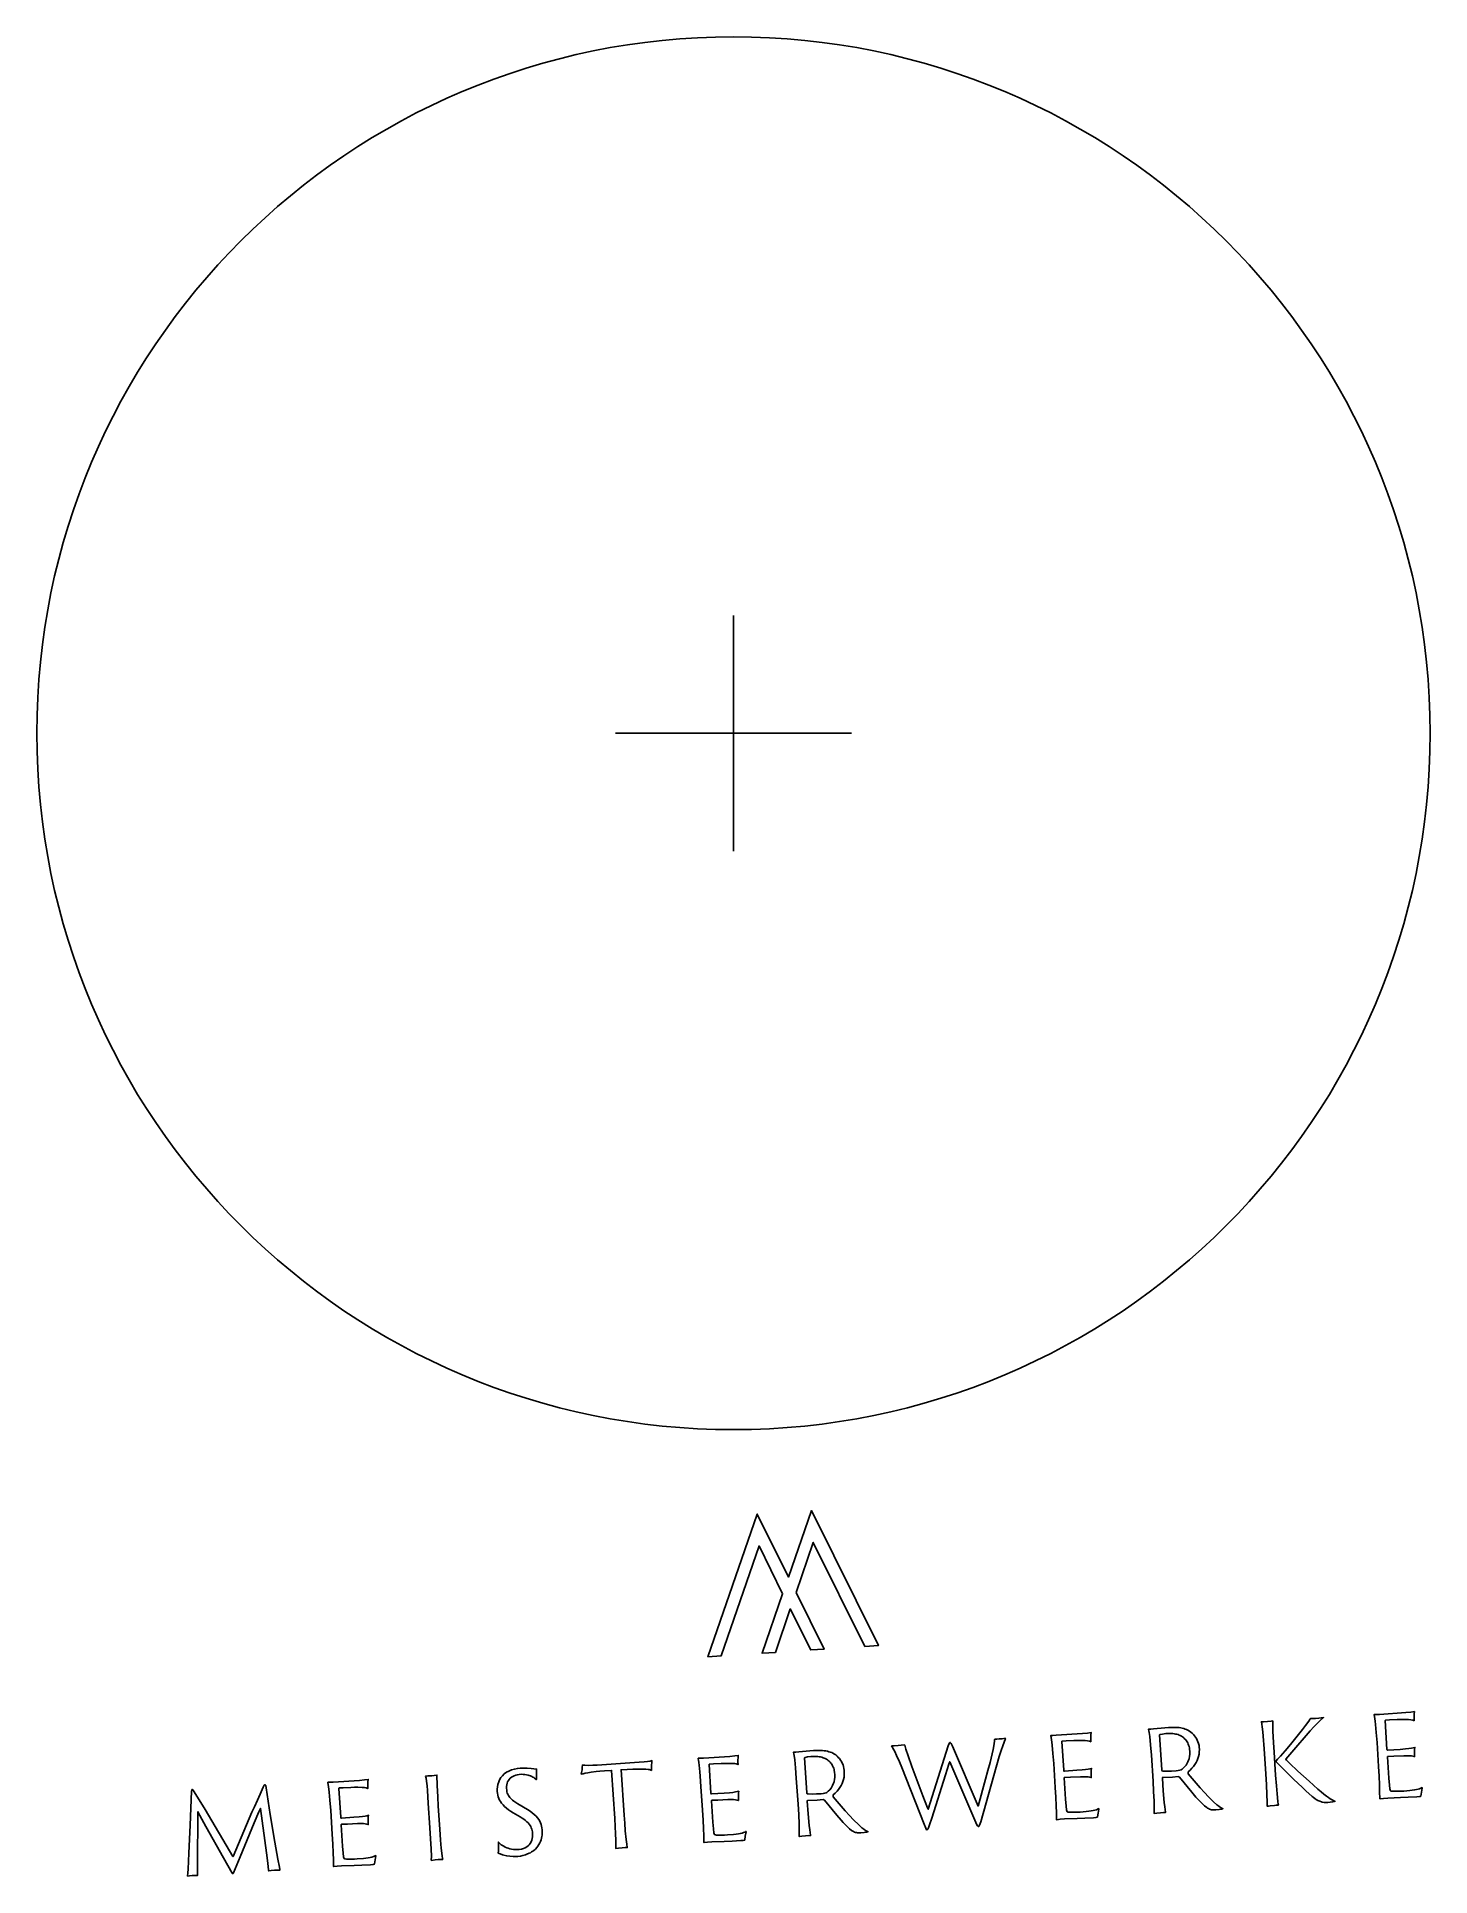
# Model space of a CAD drawing. Header units: millimetres. Extents: x 227 to 345, y 24 to 180.
import ezdxf

# ---------------------------------------------------------------- set-up
doc = ezdxf.new("R2010")
doc.units = ezdxf.units.MM
for name, color, linetype in [('LOGO', 7, 'Continuous'), ('REF_100ER_KREIS', 1, 'Continuous'), ('REF_100ER_MITTE', 1, 'Continuous')]:
    doc.layers.add(name, color=color, linetype=linetype)

msp = doc.modelspace()

# ---------------------------------------------------------------- linework, layer by layer
at = {"layer": 'LOGO'}
for points in [[(291.41, 47.79), (292.87, 52.03), (297.25, 43.2), (298.39, 43.27), (292.72, 54.73), (290.76, 49.09), (288.12, 54.43), (283.93, 42.33), (285.05, 42.4), (288.27, 51.73), (290.27, 47.68), (288.53, 42.63), (289.65, 42.7), (290.92, 46.38), (292.65, 42.9), (293.79, 42.97)], [(340.82, 33.02), (340.87, 32.19), (340.9, 31.46), (340.91, 30.86), (340.92, 30.29), (340.95, 30.28), (341.24, 30.31), (341.61, 30.34), (342.67, 30.37), (343.34, 30.4), (344.08, 30.44), (344.28, 30.46), (344.39, 30.48), (344.4, 30.51), (344.45, 30.83), (344.52, 31.18), (344.5, 31.22), (344.41, 31.17), (344.3, 31.13), (344.18, 31.09), (344.03, 31.06), (343.87, 31.02), (343.68, 31), (343.46, 30.97), (342.95, 30.93), (342.7, 30.92), (342.48, 30.91), (342.02, 30.92), (341.91, 30.93), (341.84, 30.95), (341.83, 30.96), (341.81, 30.98), (341.8, 31.03), (341.78, 31.11), (341.75, 31.43), (341.7, 32.02), (341.58, 33.82), (341.58, 33.83), (341.59, 33.85), (341.61, 33.87), (342.11, 33.89), (342.97, 33.93), (343.25, 33.93), (343.46, 33.92), (343.61, 33.91), (343.73, 33.89), (343.83, 33.86), (343.87, 33.85), (343.86, 34), (343.86, 34.18), (343.88, 34.47), (343.9, 34.63), (343.76, 34.6), (343.6, 34.57), (343.39, 34.54), (343.11, 34.51), (342.64, 34.47), (341.59, 34.4), (341.57, 34.4), (341.55, 34.41), (341.54, 34.43), (341.53, 34.47), (341.38, 36.91), (341.39, 36.93), (341.41, 36.94), (341.74, 36.96), (342.39, 36.99), (342.72, 37), (342.98, 37), (343.35, 36.99), (343.55, 36.97), (343.69, 36.95), (343.75, 36.94), (343.84, 36.9), (343.83, 37.11), (343.83, 37.3), (343.84, 37.48), (343.86, 37.68), (343.56, 37.63), (343.13, 37.59), (340.89, 37.44), (340.62, 37.43), (340.46, 37.43), (340.45, 37.39), (340.47, 37.26), (340.53, 36.86), (340.56, 36.58), (340.62, 35.9), (340.69, 35.04)], [(321.69, 31.78), (321.74, 30.89), (321.78, 30.08), (321.79, 29.44), (321.78, 29.14), (321.78, 29.04), (321.8, 29.03), (322.01, 29.06), (322.32, 29.09), (322.59, 29.1), (322.74, 29.1), (322.75, 29.14), (322.68, 29.58), (322.64, 29.97), (322.55, 30.95), (322.48, 32.03), (322.48, 32.07), (322.49, 32.08), (322.5, 32.08), (323.33, 32.12), (323.81, 32.16), (323.85, 32.15), (323.88, 32.14), (323.93, 32.1), (324.97, 30.84), (325.33, 30.41), (325.51, 30.22), (325.68, 30.04), (325.83, 29.89), (326.06, 29.68), (326.24, 29.54), (326.32, 29.49), (326.4, 29.44), (326.48, 29.4), (326.56, 29.37), (326.65, 29.35), (326.73, 29.34), (326.82, 29.33), (327.02, 29.33), (327.3, 29.36), (327.51, 29.39), (327.62, 29.43), (327.53, 29.47), (327.41, 29.54), (327.27, 29.64), (327.11, 29.77), (326.83, 30.02), (326.4, 30.43), (326.05, 30.81), (325.69, 31.2), (325.34, 31.6), (324.66, 32.39), (324.68, 32.56), (324.84, 32.71), (324.99, 32.86), (325.12, 33.02), (325.24, 33.18), (325.34, 33.34), (325.43, 33.52), (325.5, 33.69), (325.55, 33.87), (325.59, 34.06), (325.61, 34.25), (325.62, 34.45), (325.61, 34.64), (325.59, 34.8), (325.55, 34.96), (325.5, 35.11), (325.44, 35.25), (325.37, 35.39), (325.29, 35.51), (325.21, 35.63), (325.11, 35.74), (325, 35.85), (324.89, 35.94), (324.77, 36.02), (324.65, 36.09), (324.54, 36.15), (324.42, 36.19), (324.3, 36.23), (324.17, 36.26), (324.04, 36.29), (323.9, 36.31), (323.76, 36.32), (323.46, 36.33), (323.3, 36.33), (322.99, 36.32), (322.68, 36.29), (321.74, 36.2), (321.5, 36.19), (321.31, 36.19), (321.31, 36.14), (321.34, 36.04), (321.36, 35.9), (321.41, 35.55), (321.48, 34.85), (321.55, 33.98)], [(331.25, 32.4), (331.31, 31.47), (331.35, 30.64), (331.37, 29.99), (331.36, 29.66), (331.37, 29.65), (331.47, 29.66), (331.63, 29.68), (331.99, 29.71), (332.14, 29.72), (332.32, 29.72), (332.33, 29.72), (332.31, 29.82), (332.28, 30.03), (332.21, 30.68), (332.15, 31.37), (332.08, 32.29), (331.95, 34.24), (331.91, 35.05), (331.86, 36), (331.85, 36.51), (331.85, 36.85), (331.84, 36.88), (331.7, 36.86), (331.4, 36.83), (331.06, 36.81), (330.97, 36.81), (330.88, 36.81), (330.92, 36.62), (330.95, 36.39), (331, 35.96), (331.03, 35.58), (331.11, 34.5)], [(334.66, 30.96), (335.2, 30.47), (335.28, 30.4), (335.45, 30.27), (335.53, 30.22), (335.68, 30.13), (335.76, 30.09), (335.83, 30.06), (335.98, 30.01), (336.05, 29.99), (336.21, 29.97), (336.36, 29.96), (336.53, 29.96), (336.72, 29.98), (336.92, 30.01), (337.06, 30.04), (337.13, 30.07), (337.02, 30.11), (336.89, 30.18), (336.71, 30.28), (336.56, 30.38), (336.39, 30.51), (336.18, 30.67), (335.94, 30.86), (335.67, 31.09), (334.93, 31.76), (333.98, 32.62), (333.26, 33.31), (333.02, 33.55), (332.95, 33.64), (333.45, 34.23), (335.03, 36.05), (335.32, 36.37), (335.64, 36.69), (335.87, 36.91), (336.15, 37.16), (335.74, 37.12), (335.46, 37.09), (335.22, 37.08), (335.04, 37.08), (335.03, 37.07), (334.98, 36.99), (334.9, 36.86), (334.63, 36.48), (334.37, 36.15), (333.7, 35.31), (333.36, 34.88), (332.91, 34.35), (332.51, 33.9), (332.26, 33.63), (332.13, 33.5), (332.12, 33.47), (332.12, 33.45), (332.13, 33.42), (333.61, 31.95), (334.36, 31.23)], [(291.58, 29.83), (291.63, 28.94), (291.66, 28.13), (291.68, 27.49), (291.67, 27.32), (291.66, 27.08), (291.69, 27.07), (291.9, 27.1), (292.2, 27.13), (292.48, 27.15), (292.63, 27.14), (292.63, 27.19), (292.57, 27.63), (292.53, 28.02), (292.44, 28.99), (292.36, 30.08), (292.37, 30.12), (292.37, 30.12), (292.39, 30.13), (293.21, 30.17), (293.7, 30.2), (293.73, 30.2), (293.76, 30.19), (293.81, 30.15), (294.86, 28.88), (295.22, 28.46), (295.4, 28.27), (295.56, 28.09), (295.72, 27.94), (295.94, 27.73), (296.12, 27.59), (296.21, 27.53), (296.29, 27.49), (296.37, 27.45), (296.45, 27.42), (296.53, 27.4), (296.62, 27.38), (296.71, 27.38), (296.9, 27.38), (297.19, 27.41), (297.39, 27.44), (297.51, 27.47), (297.41, 27.52), (297.29, 27.59), (297.15, 27.69), (296.99, 27.82), (296.72, 28.06), (296.29, 28.48), (295.94, 28.85), (295.58, 29.24), (295.23, 29.65), (294.55, 30.44), (294.56, 30.61), (294.73, 30.75), (294.88, 30.91), (295.01, 31.06), (295.13, 31.23), (295.23, 31.39), (295.31, 31.56), (295.38, 31.74), (295.44, 31.92), (295.48, 32.11), (295.5, 32.3), (295.5, 32.5), (295.49, 32.69), (295.47, 32.85), (295.44, 33.01), (295.39, 33.16), (295.33, 33.3), (295.26, 33.43), (295.18, 33.56), (295.09, 33.68), (294.99, 33.79), (294.89, 33.89), (294.78, 33.99), (294.66, 34.07), (294.54, 34.14), (294.43, 34.19), (294.31, 34.24), (294.19, 34.27), (294.06, 34.31), (293.92, 34.33), (293.79, 34.35), (293.64, 34.37), (293.34, 34.38), (293.19, 34.38), (292.88, 34.37), (292.57, 34.34), (291.63, 34.25), (291.39, 34.24), (291.2, 34.24), (291.19, 34.19), (291.22, 34.08), (291.25, 33.95), (291.3, 33.59), (291.37, 32.89), (291.43, 32.03)], [(299.49, 34.78), (299.56, 34.68), (299.63, 34.56), (299.78, 34.28), (299.94, 33.95), (300.18, 33.41), (300.37, 32.92), (302.27, 28.11), (302.41, 27.77), (302.45, 27.7), (302.48, 27.65), (302.51, 27.64), (302.53, 27.64), (302.56, 27.67), (302.58, 27.69), (302.64, 27.8), (302.73, 28.05), (302.92, 28.63), (304.07, 32.31), (304.36, 33.2), (304.45, 33.42), (306.65, 28.25), (306.75, 28.06), (306.81, 27.97), (306.85, 27.93), (306.86, 27.92), (306.88, 27.92), (306.91, 27.93), (306.93, 27.97), (306.97, 28.04), (307.02, 28.19), (307.07, 28.33), (308.65, 33.87), (308.81, 34.37), (308.94, 34.77), (309.05, 35.07), (309.17, 35.39), (309.15, 35.41), (308.88, 35.37), (308.64, 35.35), (308.43, 35.34), (308.27, 35.34), (308.25, 35.3), (308.24, 35.19), (308.21, 34.94), (308.12, 34.47), (308.04, 34.08), (307.86, 33.34), (307.68, 32.66), (307.49, 31.93), (306.85, 29.66), (304.67, 34.75), (304.56, 34.96), (304.51, 35.03), (304.48, 35.06), (304.47, 35.06), (304.45, 35.05), (304.42, 35.01), (304.32, 34.78), (302.62, 29.39), (302.57, 29.5), (302.17, 30.53), (301.65, 31.88), (301.22, 33.02), (300.91, 33.91), (300.72, 34.48), (300.62, 34.81), (300.6, 34.86), (300.32, 34.82), (300.06, 34.79), (299.72, 34.78)], [(313.39, 31.24), (313.44, 30.41), (313.47, 29.68), (313.49, 29.08), (313.49, 28.51), (313.53, 28.5), (313.82, 28.53), (314.18, 28.56), (315.25, 28.59), (315.91, 28.62), (316.65, 28.66), (316.85, 28.68), (316.96, 28.7), (316.98, 28.73), (317.03, 29.06), (317.09, 29.4), (317.08, 29.44), (316.99, 29.39), (316.88, 29.35), (316.75, 29.31), (316.61, 29.28), (316.44, 29.25), (316.25, 29.22), (316.03, 29.19), (315.52, 29.15), (315.27, 29.14), (315.06, 29.13), (314.6, 29.14), (314.48, 29.15), (314.42, 29.17), (314.4, 29.18), (314.39, 29.2), (314.37, 29.25), (314.36, 29.33), (314.32, 29.65), (314.27, 30.24), (314.15, 32.04), (314.15, 32.06), (314.16, 32.07), (314.18, 32.09), (314.68, 32.11), (315.54, 32.15), (315.83, 32.15), (316.03, 32.14), (316.19, 32.13), (316.31, 32.11), (316.41, 32.08), (316.45, 32.07), (316.44, 32.22), (316.44, 32.41), (316.45, 32.69), (316.47, 32.85), (316.33, 32.82), (316.18, 32.79), (315.97, 32.76), (315.68, 32.73), (315.22, 32.69), (314.17, 32.62), (314.14, 32.62), (314.12, 32.63), (314.11, 32.65), (314.11, 32.69), (313.95, 35.14), (313.96, 35.15), (313.98, 35.16), (314.32, 35.18), (314.96, 35.22), (315.3, 35.22), (315.55, 35.23), (315.92, 35.21), (316.12, 35.2), (316.26, 35.17), (316.32, 35.16), (316.41, 35.12), (316.41, 35.33), (316.41, 35.52), (316.42, 35.7), (316.44, 35.9), (316.14, 35.85), (315.7, 35.81), (313.47, 35.66), (313.2, 35.65), (313.03, 35.65), (313.02, 35.61), (313.05, 35.48), (313.1, 35.08), (313.13, 34.81), (313.2, 34.12), (313.26, 33.26)], [(322.43, 32.72), (322.24, 35.69), (322.25, 35.71), (322.26, 35.72), (322.29, 35.74), (322.49, 35.77), (322.77, 35.8), (323, 35.81), (323.12, 35.82), (323.25, 35.82), (323.37, 35.81), (323.49, 35.79), (323.6, 35.77), (323.71, 35.75), (323.81, 35.72), (323.91, 35.68), (324, 35.64), (324.09, 35.59), (324.18, 35.53), (324.26, 35.48), (324.33, 35.41), (324.4, 35.34), (324.47, 35.27), (324.52, 35.19), (324.58, 35.1), (324.63, 35.01), (324.67, 34.92), (324.71, 34.82), (324.74, 34.72), (324.77, 34.61), (324.79, 34.5), (324.81, 34.27), (324.81, 34.11), (324.81, 34.04), (324.79, 33.89), (324.75, 33.67), (324.7, 33.54), (324.65, 33.41), (324.56, 33.24), (324.49, 33.13), (324.37, 32.99), (324.25, 32.86), (324.15, 32.78), (324.07, 32.73), (323.95, 32.69), (323.83, 32.67), (323.65, 32.65), (323.25, 32.63), (322.88, 32.63), (322.56, 32.63), (322.46, 32.64), (322.45, 32.66), (322.44, 32.68)], [(266.14, 25.67), (266.22, 25.63), (266.31, 25.59), (266.51, 25.51), (266.63, 25.48), (266.87, 25.43), (267.13, 25.4), (267.41, 25.38), (267.68, 25.38), (267.8, 25.39), (268.02, 25.41), (268.24, 25.46), (268.46, 25.52), (268.57, 25.56), (268.78, 25.65), (268.88, 25.7), (268.97, 25.76), (269.07, 25.82), (269.16, 25.89), (269.29, 26.01), (269.41, 26.13), (269.51, 26.26), (269.6, 26.39), (269.67, 26.53), (269.73, 26.66), (269.78, 26.8), (269.82, 26.93), (269.84, 27.06), (269.86, 27.19), (269.87, 27.3), (269.88, 27.51), (269.87, 27.64), (269.85, 27.8), (269.82, 27.95), (269.78, 28.09), (269.73, 28.24), (269.66, 28.38), (269.58, 28.52), (269.47, 28.66), (269.35, 28.8), (269.2, 28.94), (269.03, 29.08), (268.84, 29.23), (268.62, 29.37), (267.81, 29.85), (267.64, 29.96), (267.48, 30.07), (267.35, 30.17), (267.24, 30.27), (267.14, 30.37), (267.06, 30.47), (267, 30.56), (266.95, 30.66), (266.91, 30.76), (266.88, 30.86), (266.86, 30.97), (266.84, 31.19), (266.84, 31.33), (266.86, 31.46), (266.89, 31.59), (266.94, 31.71), (267, 31.82), (267.07, 31.92), (267.16, 32.02), (267.26, 32.1), (267.37, 32.17), (267.5, 32.23), (267.63, 32.28), (267.77, 32.32), (267.92, 32.34), (268.09, 32.35), (268.25, 32.34), (268.4, 32.33), (268.54, 32.31), (268.67, 32.28), (268.78, 32.25), (268.89, 32.21), (268.99, 32.16), (269.08, 32.12), (269.16, 32.07), (269.23, 32.02), (269.35, 31.92), (269.38, 31.9), (269.38, 32.05), (269.38, 32.3), (269.38, 32.6), (269.4, 32.79), (269.39, 32.8), (268.95, 32.84), (268.61, 32.87), (268.4, 32.88), (268.17, 32.88), (268.01, 32.88), (267.77, 32.85), (267.51, 32.8), (267.27, 32.73), (267.04, 32.63), (266.84, 32.52), (266.66, 32.38), (266.51, 32.23), (266.37, 32.07), (266.26, 31.89), (266.18, 31.7), (266.11, 31.5), (266.07, 31.29), (266.06, 31.08), (266.06, 30.88), (266.08, 30.74), (266.11, 30.59), (266.15, 30.45), (266.2, 30.31), (266.26, 30.17), (266.34, 30.03), (266.43, 29.89), (266.55, 29.76), (266.68, 29.62), (266.83, 29.49), (267, 29.35), (267.19, 29.22), (267.4, 29.09), (268, 28.74), (268.17, 28.63), (268.32, 28.53), (268.46, 28.43), (268.58, 28.33), (268.68, 28.23), (268.77, 28.13), (268.84, 28.02), (268.9, 27.92), (268.95, 27.81), (268.99, 27.7), (269.02, 27.59), (269.04, 27.47), (269.05, 27.34), (269.05, 27.19), (269.04, 27.04), (269.02, 26.89), (268.98, 26.75), (268.93, 26.62), (268.86, 26.49), (268.77, 26.38), (268.67, 26.28), (268.56, 26.19), (268.42, 26.11), (268.28, 26.05), (268.11, 26), (267.93, 25.97), (267.74, 25.96), (267.58, 25.96), (267.43, 25.97), (267.27, 25.99), (267.13, 26.03), (266.99, 26.07), (266.86, 26.12), (266.73, 26.18), (266.61, 26.24), (266.5, 26.31), (266.4, 26.38), (266.31, 26.45), (266.23, 26.53), (266.16, 26.6), (266.17, 26.4), (266.17, 26.15), (266.16, 25.85)], [(273.18, 32.35), (273.34, 32.4), (273.53, 32.45), (273.75, 32.49), (274.02, 32.53), (274.45, 32.58), (274.76, 32.61), (275.17, 32.64), (275.76, 32.68), (276.02, 28.59), (276.06, 27.91), (276.09, 27.29), (276.11, 26.75), (276.12, 26.33), (276.11, 26.06), (276.34, 26.09), (276.65, 26.12), (276.9, 26.14), (277, 26.14), (277.08, 26.13), (277.04, 26.41), (276.99, 26.83), (276.92, 27.56), (276.87, 28.2), (276.82, 28.87), (276.57, 32.74), (277.07, 32.77), (277.56, 32.79), (278.02, 32.8), (278.4, 32.79), (278.66, 32.79), (278.85, 32.77), (278.95, 32.75), (279.04, 32.73), (279.14, 32.68), (279.14, 32.91), (279.15, 33.13), (279.16, 33.34), (279.18, 33.52), (279.04, 33.48), (278.81, 33.45), (278.52, 33.41), (278.09, 33.37), (274.54, 33.14), (274.16, 33.12), (273.77, 33.11), (273.49, 33.12), (273.29, 33.14), (273.27, 32.96), (273.25, 32.73), (273.22, 32.51)], [(283.47, 29.3), (283.52, 28.47), (283.55, 27.74), (283.57, 27.14), (283.57, 26.57), (283.6, 26.56), (283.9, 26.59), (284.26, 26.62), (285.32, 26.65), (285.99, 26.68), (286.73, 26.72), (286.93, 26.74), (287.04, 26.76), (287.05, 26.79), (287.1, 27.11), (287.17, 27.46), (287.16, 27.5), (287.06, 27.45), (286.95, 27.41), (286.83, 27.37), (286.69, 27.34), (286.52, 27.3), (286.33, 27.28), (286.11, 27.25), (285.6, 27.21), (285.35, 27.2), (285.13, 27.19), (284.67, 27.2), (284.56, 27.21), (284.49, 27.23), (284.48, 27.24), (284.47, 27.26), (284.45, 27.31), (284.43, 27.39), (284.4, 27.71), (284.35, 28.3), (284.23, 30.1), (284.23, 30.12), (284.24, 30.13), (284.26, 30.15), (284.76, 30.17), (285.62, 30.21), (285.9, 30.21), (286.11, 30.2), (286.26, 30.19), (286.39, 30.17), (286.49, 30.14), (286.52, 30.13), (286.52, 30.28), (286.52, 30.46), (286.53, 30.75), (286.55, 30.91), (286.41, 30.88), (286.26, 30.85), (286.04, 30.82), (285.76, 30.79), (285.3, 30.75), (284.24, 30.68), (284.22, 30.68), (284.2, 30.69), (284.19, 30.71), (284.19, 30.75), (284.03, 33.19), (284.04, 33.21), (284.06, 33.22), (284.39, 33.24), (285.04, 33.27), (285.37, 33.28), (285.63, 33.28), (286, 33.27), (286.2, 33.26), (286.34, 33.23), (286.4, 33.22), (286.49, 33.18), (286.48, 33.39), (286.48, 33.58), (286.49, 33.76), (286.51, 33.96), (286.21, 33.91), (285.78, 33.87), (283.55, 33.72), (283.27, 33.71), (283.11, 33.71), (283.1, 33.67), (283.12, 33.54), (283.15, 33.36), (283.18, 33.14), (283.24, 32.55), (283.27, 32.18), (283.34, 31.32)], [(292.32, 30.77), (292.13, 33.74), (292.13, 33.76), (292.15, 33.77), (292.18, 33.78), (292.38, 33.82), (292.65, 33.85), (292.88, 33.86), (293.01, 33.87), (293.14, 33.86), (293.26, 33.86), (293.37, 33.84), (293.48, 33.82), (293.59, 33.8), (293.7, 33.76), (293.79, 33.73), (293.89, 33.68), (293.98, 33.64), (294.06, 33.58), (294.14, 33.52), (294.22, 33.46), (294.29, 33.39), (294.35, 33.31), (294.41, 33.23), (294.47, 33.15), (294.51, 33.06), (294.56, 32.97), (294.6, 32.87), (294.63, 32.76), (294.65, 32.66), (294.67, 32.54), (294.7, 32.32), (294.7, 32.24), (294.7, 32.08), (294.68, 31.93), (294.63, 31.72), (294.59, 31.59), (294.51, 31.4), (294.45, 31.29), (294.38, 31.18), (294.26, 31.03), (294.14, 30.91), (294.03, 30.82), (293.95, 30.78), (293.83, 30.74), (293.72, 30.72), (293.54, 30.7), (293.14, 30.68), (292.77, 30.67), (292.44, 30.68), (292.35, 30.69), (292.34, 30.7), (292.32, 30.73)], [(239.78, 23.7), (239.95, 23.73), (240.19, 23.76), (240.47, 23.77), (240.64, 23.77), (240.63, 24.99), (240.65, 28.78), (240.67, 29.17), (241.35, 27.91), (242.85, 25.26), (243.56, 23.97), (243.59, 23.93), (243.62, 23.92), (243.63, 23.92), (243.65, 23.93), (243.69, 24), (244.24, 25.35), (245.45, 28.24), (245.83, 29.16), (245.99, 29.45), (246.48, 25.69), (246.59, 24.82), (246.65, 24.23), (246.68, 24.15), (246.89, 24.18), (247.17, 24.21), (247.49, 24.23), (247.63, 24.22), (247.63, 24.26), (247.58, 24.48), (247.45, 25.14), (247.19, 26.6), (246.81, 28.95), (246.46, 31.21), (246.42, 31.39), (246.4, 31.43), (246.38, 31.47), (246.36, 31.47), (246.34, 31.47), (246.32, 31.46), (246.3, 31.44), (246.26, 31.37), (246.2, 31.27), (245.95, 30.67), (245.73, 30.16), (245.46, 29.58), (245.25, 29.15), (243.65, 25.39), (243.63, 25.38), (241.28, 29.36), (240.35, 30.86), (240.25, 31.02), (240.21, 31.06), (240.18, 31.07), (240.17, 31.07), (240.16, 31.06), (240.14, 31.02), (240.12, 30.93), (240.02, 28.04), (239.91, 25.65), (239.83, 24.29), (239.81, 23.98)], [(252.06, 27.27), (252.11, 26.43), (252.14, 25.7), (252.16, 25.1), (252.16, 24.53), (252.2, 24.52), (252.49, 24.55), (252.85, 24.58), (253.91, 24.61), (254.58, 24.64), (255.32, 24.68), (255.52, 24.7), (255.63, 24.72), (255.64, 24.75), (255.69, 25.08), (255.76, 25.42), (255.75, 25.46), (255.65, 25.41), (255.55, 25.37), (255.42, 25.33), (255.28, 25.3), (255.11, 25.27), (254.92, 25.24), (254.7, 25.21), (254.19, 25.17), (253.94, 25.16), (253.72, 25.16), (253.27, 25.16), (253.15, 25.18), (253.09, 25.19), (253.07, 25.2), (253.06, 25.22), (253.04, 25.27), (253.03, 25.35), (252.99, 25.67), (252.94, 26.26), (252.82, 28.06), (252.82, 28.08), (252.83, 28.1), (252.85, 28.11), (253.35, 28.13), (254.21, 28.17), (254.5, 28.17), (254.7, 28.17), (254.86, 28.15), (254.98, 28.13), (255.08, 28.1), (255.12, 28.09), (255.11, 28.24), (255.11, 28.43), (255.12, 28.71), (255.14, 28.88), (255, 28.84), (254.85, 28.81), (254.63, 28.78), (254.35, 28.75), (253.89, 28.71), (252.84, 28.64), (252.81, 28.64), (252.79, 28.65), (252.78, 28.67), (252.78, 28.71), (252.62, 31.16), (252.63, 31.18), (252.65, 31.19), (252.98, 31.21), (253.63, 31.24), (253.96, 31.25), (254.22, 31.25), (254.59, 31.24), (254.79, 31.22), (254.93, 31.19), (254.99, 31.18), (255.08, 31.14), (255.07, 31.35), (255.08, 31.55), (255.09, 31.72), (255.11, 31.92), (254.81, 31.87), (254.37, 31.83), (252.14, 31.69), (251.87, 31.67), (251.7, 31.67), (251.69, 31.63), (251.72, 31.5), (251.77, 31.1), (251.8, 30.83), (251.86, 30.15), (251.93, 29.29)], [(260.35, 27.8), (260.41, 26.87), (260.45, 26.04), (260.47, 25.39), (260.46, 25.06), (260.47, 25.05), (260.78, 25.09), (261.04, 25.11), (261.22, 25.12), (261.42, 25.12), (261.43, 25.12), (261.41, 25.22), (261.38, 25.43), (261.31, 26.08), (261.25, 26.77), (261.18, 27.69), (261.05, 29.64), (261.01, 30.45), (260.96, 31.4), (260.94, 32.29), (260.72, 32.25), (260.51, 32.23), (260.18, 32.21), (259.98, 32.2), (260.02, 32.02), (260.05, 31.78), (260.1, 31.36), (260.13, 30.98), (260.21, 29.9)]]:
    msp.add_lwpolyline(points, close=True, dxfattribs=at)
at = {"layer": 'REF_100ER_KREIS'}
msp.add_circle((286.1, 120.7), 59.1, dxfattribs=at)
at = {"layer": 'REF_100ER_MITTE'}
for p, q in [((286.1, 110.7), (286.1, 130.7)), ((276.1, 120.7), (296.1, 120.7))]:
    msp.add_line(p, q, dxfattribs=at)

doc.saveas('drawing.dxf')
